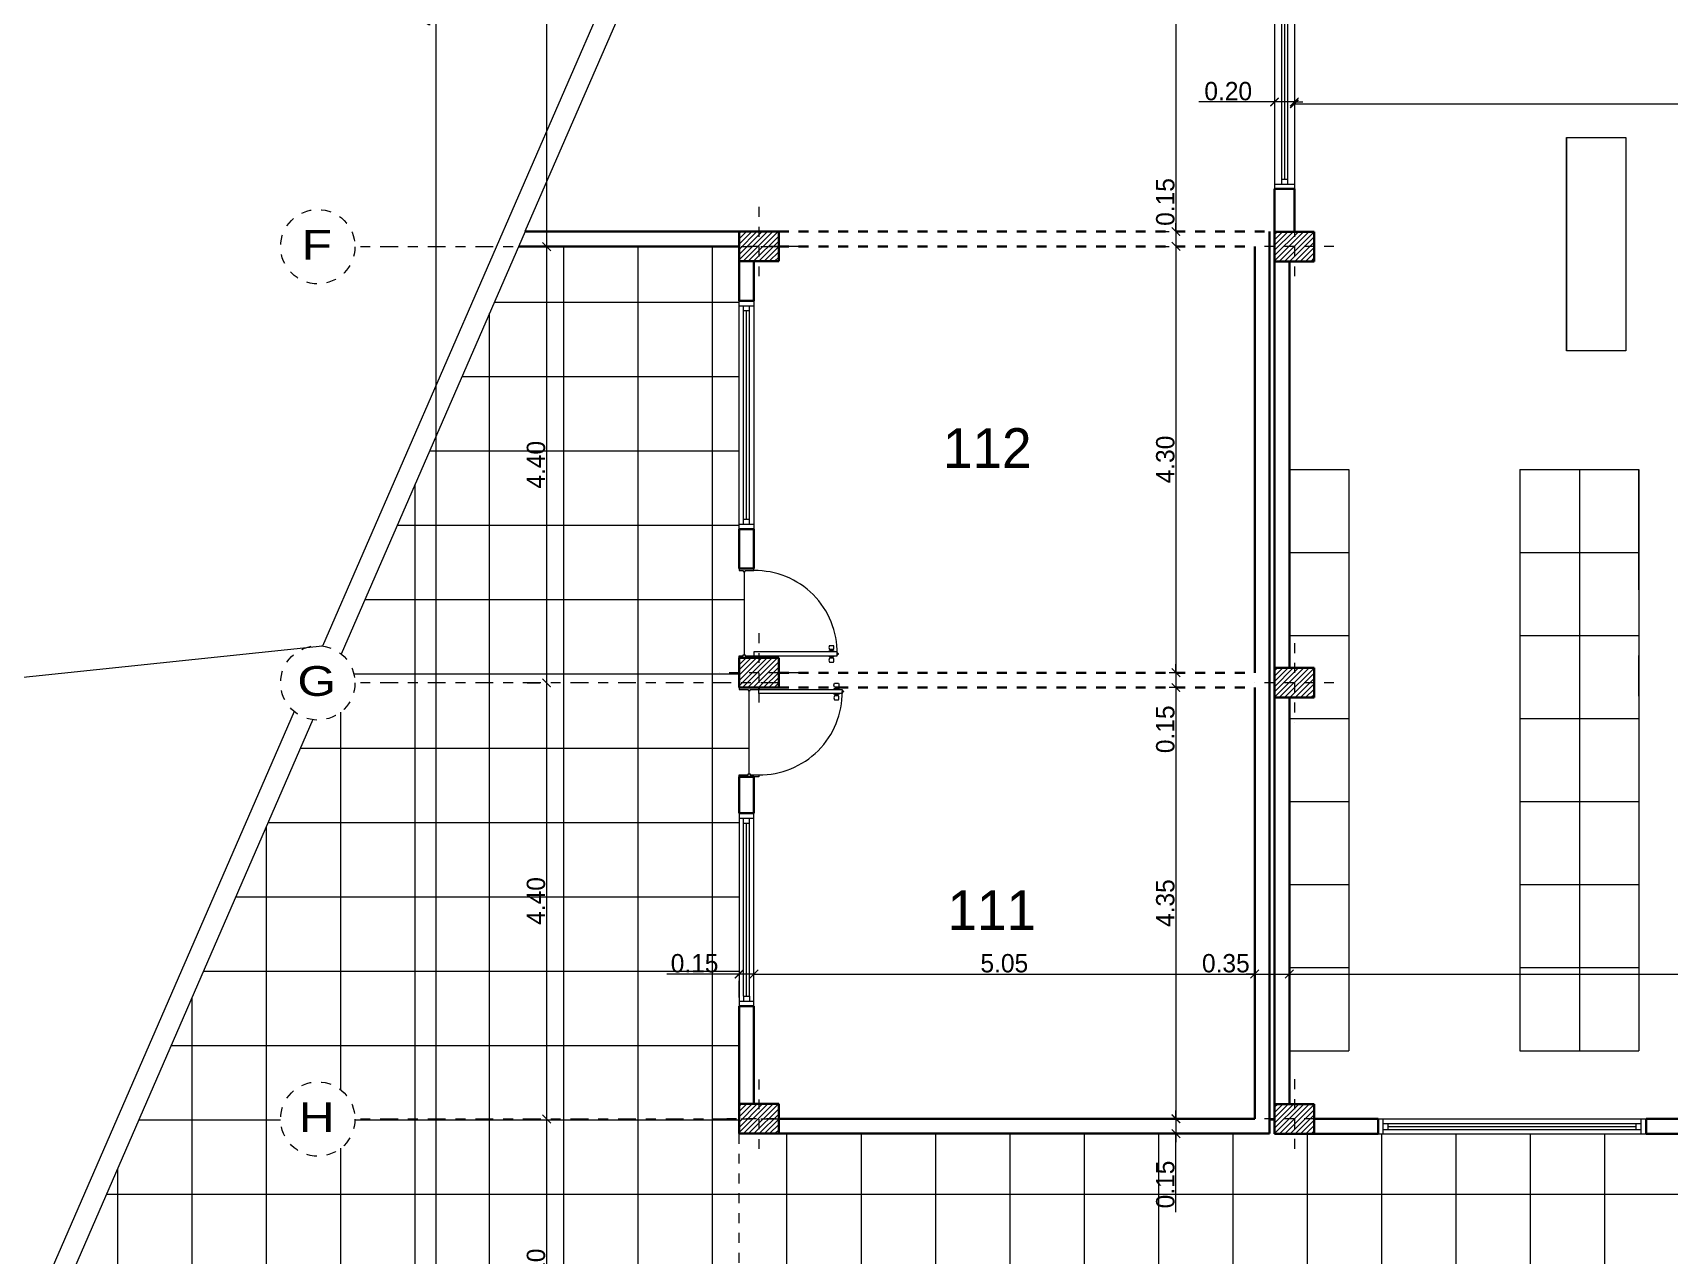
# Model space of a CAD drawing. Header units: millimetres. Extents: x 189.5 to 285.5, y -15 to 51.
# Drawn here: x 197.86 to 214.37, y 7.26 to 19.59 of the extents above; entities that cross this region are included whole.
import ezdxf
from ezdxf.enums import TextEntityAlignment as Align

# ---------------------------------------------------------------- set-up
doc = ezdxf.new("R2010")
doc.units = ezdxf.units.MM
doc.header["$LTSCALE"] = 0.005
doc.header["$MEASUREMENT"] = 0
for name, pattern in [('ACAD_ISO02W100', [15, 12, -3]), ('ACAD_ISO10W100', [18, 12, -3, 0, -3]), ('HIDDEN', [0.375, 0.25, -0.125])]:
    doc.linetypes.add(name, pattern=pattern)
for name, color, linetype, lineweight in [('Aux', 1, 'Continuous', 9), ('columna', 6, 'Continuous', 40), ('cotas', 1, 'Continuous', 15), ('ejes', 1, 'ACAD_ISO10W100', 9), ('EJES-REALES', 11, 'ACAD_ISO10W100', 5), ('Hatch', 11, 'Continuous', 9), ('muebles', 2, 'Continuous', 20), ('muro', 5, 'Continuous', 40), ('murosbajos', 3, 'Continuous', 25), ('proy', 1, 'ACAD_ISO02W100', 9), ('pu-ven', 2, 'Continuous', 20)]:
    doc.layers.add(name, color=color, linetype=linetype, lineweight=lineweight)
doc.layers.add('text', color=1, linetype='Continuous')
doc.styles.get("Standard").update_dxf_attribs({"font": 'ERASMD.TTF', "height": 0.185})
doc.dimstyles.get("Standard").update_dxf_attribs({"dimtxt": 0.15, "dimasz": 0.085, "dimexe": 0.07, "dimexo": 0.4, "dimgap": 0.015, "dimtad": 1, "dimzin": 1, "dimdsep": 46, "dimtxsty": 'Standard', "dimblk": 'ARCHTICK', "dimcen": 0, "dimclrd": 256, "dimclre": 256, "dimclrt": 2, "dimadec": 0, "dimazin": 0, "dimtfac": 1, "dimtix": 1, "dimtmove": 0, "dimatfit": 0, "dimfxl": 1, "dimlwd": -1, "dimlwe": -1, "dimarcsym": 0})
pattern_1 = [(45, (-337.533465, 81.375706), (-0.0265165043, 0.0265165043), [])]
pattern_2 = [(0, (-337.5335, 81.3757), (0, 0.75), []), (90, (-337.5335, 81.3757), (-0.75, 5e-17), [])]

# ---------------------------------------------------------------- blocks, each defined once
blk = doc.blocks.new('_ArchTick')
at = {"color": 0, "linetype": 'ByBlock', "const_width": 0.15}
blk.add_lwpolyline([(-0.5, -0.5), (0.5, 0.5)], dxfattribs=at)
blk = doc.blocks.new('*D105')
at = {"layer": 'cotas', "transparency": 16777216}
for p, q in [((203.043, 23.135), (203.043, 17.435)), ((203.443, 23.135), (203.113, 23.135)), ((202.847, 17.435), (202.973, 17.435))]:
    blk.add_line(p, q, dxfattribs=at)
at = {"layer": 'Defpoints', "color": 0, "transparency": 16777216}
for p in [(203.043, 23.135), (203.043, 17.435), (203.247, 17.435)]:
    blk.add_point(p, dxfattribs=at)
at = {"layer": 'cotas', "transparency": 16777216, "xscale": 0.085, "yscale": 0.085, "zscale": 0.085}
for p, rotation in [((203.043, 23.135), 90), ((203.043, 17.435), 270)]:
    blk.add_blockref('_ArchTick', p, dxfattribs=dict(at, rotation=rotation))
at = {"layer": 'cotas', "color": 2, "transparency": 16777216, "insert": (202.936, 20.285), "char_height": 0.185, "attachment_point": 5, "rotation": 90}
blk.add_mtext('5.70', dxfattribs=at)
blk = doc.blocks.new('*D106')
at = {"layer": 'cotas', "transparency": 16777216}
for p, q in [((202.847, 17.435), (202.973, 17.435)), ((203.043, 17.435), (203.043, 13.035)), ((202.847, 13.035), (202.973, 13.035))]:
    blk.add_line(p, q, dxfattribs=at)
at = {"layer": 'Defpoints', "color": 0, "transparency": 16777216}
for p in [(203.247, 17.435), (203.043, 13.035), (203.247, 13.035)]:
    blk.add_point(p, dxfattribs=at)
at = {"layer": 'cotas', "transparency": 16777216, "xscale": 0.085, "yscale": 0.085, "zscale": 0.085}
for p, rotation in [((203.043, 17.435), 90), ((203.043, 13.035), 270)]:
    blk.add_blockref('_ArchTick', p, dxfattribs=dict(at, rotation=rotation))
at = {"layer": 'cotas', "color": 2, "transparency": 16777216, "insert": (202.936, 15.235), "char_height": 0.185, "attachment_point": 5, "rotation": 90}
blk.add_mtext('4.40', dxfattribs=at)
blk = doc.blocks.new('*D107')
at = {"layer": 'cotas', "transparency": 16777216}
for p, q in [((202.847, 13.035), (202.973, 13.035)), ((203.043, 13.035), (203.043, 8.635)), ((202.847, 8.635), (202.973, 8.635))]:
    blk.add_line(p, q, dxfattribs=at)
at = {"layer": 'Defpoints', "color": 0, "transparency": 16777216}
for p in [(203.247, 13.035), (203.043, 8.635), (203.247, 8.635)]:
    blk.add_point(p, dxfattribs=at)
at = {"layer": 'cotas', "transparency": 16777216, "xscale": 0.085, "yscale": 0.085, "zscale": 0.085}
for p, rotation in [((203.043, 13.035), 90), ((203.043, 8.635), 270)]:
    blk.add_blockref('_ArchTick', p, dxfattribs=dict(at, rotation=rotation))
at = {"layer": 'cotas', "color": 2, "transparency": 16777216, "insert": (202.936, 10.835), "char_height": 0.185, "attachment_point": 5, "rotation": 90}
blk.add_mtext('4.40', dxfattribs=at)
blk = doc.blocks.new('*D108')
at = {"layer": 'cotas', "transparency": 16777216}
for p, q in [((202.847, 8.635), (202.973, 8.635)), ((203.043, 8.635), (203.043, 5.54)), ((202.847, 5.54), (202.973, 5.54))]:
    blk.add_line(p, q, dxfattribs=at)
at = {"layer": 'Defpoints', "color": 0, "transparency": 16777216}
for p in [(203.247, 8.635), (203.043, 5.54), (203.247, 5.54)]:
    blk.add_point(p, dxfattribs=at)
at = {"layer": 'cotas', "transparency": 16777216, "xscale": 0.085, "yscale": 0.085, "zscale": 0.085}
for p, rotation in [((203.043, 8.635), 90), ((203.043, 5.54), 270)]:
    blk.add_blockref('_ArchTick', p, dxfattribs=dict(at, rotation=rotation))
at = {"layer": 'cotas', "color": 2, "transparency": 16777216, "insert": (202.936, 7.088), "char_height": 0.185, "attachment_point": 5, "rotation": 90}
blk.add_mtext('3.10', dxfattribs=at)
blk = doc.blocks.new('*D121')
at = {"layer": 'cotas', "transparency": 16777216}
for p, q in [((201.926, 40.436), (201.926, -0.49)), ((202.091, 40.436), (201.996, 40.436)), ((202.091, -0.49), (201.996, -0.49))]:
    blk.add_line(p, q, dxfattribs=at)
at = {"layer": 'Defpoints', "color": 0, "transparency": 16777216}
for p in [(201.691, 40.436), (201.691, -0.49), (201.926, -0.49)]:
    blk.add_point(p, dxfattribs=at)
at = {"layer": 'cotas', "transparency": 16777216, "xscale": 0.085, "yscale": 0.085, "zscale": 0.085}
for p, rotation in [((201.926, 40.436), 90), ((201.926, -0.49), 270)]:
    blk.add_blockref('_ArchTick', p, dxfattribs=dict(at, rotation=rotation))
at = {"layer": 'cotas', "color": 2, "transparency": 16777216, "insert": (201.819, 19.973), "char_height": 0.185, "attachment_point": 5, "rotation": 90}
blk.add_mtext('40.93', dxfattribs=at)
blk = doc.blocks.new('*D136')
at = {"layer": 'cotas', "transparency": 16777216}
for p, q in [((210.384, 19.05), (210.384, 18.825)), ((210.584, 19.05), (210.584, 18.825)), ((210.384, 18.895), (209.62, 18.895)), ((210.584, 18.895), (210.384, 18.895)), ((210.584, 18.895), (210.669, 18.895))]:
    blk.add_line(p, q, dxfattribs=at)
at = {"layer": 'Defpoints', "color": 0, "transparency": 16777216}
for p in [(210.384, 19.45), (210.584, 19.45), (210.584, 18.895)]:
    blk.add_point(p, dxfattribs=at)
at = {"layer": 'cotas', "transparency": 16777216, "xscale": 0.085, "yscale": 0.085, "zscale": 0.085}
blk.add_blockref('_ArchTick', (210.384, 18.895), dxfattribs=at)
at = {"layer": 'cotas', "transparency": 16777216, "xscale": 0.085, "yscale": 0.085, "zscale": 0.085, "rotation": 180}
blk.add_blockref('_ArchTick', (210.584, 18.895), dxfattribs=at)
at = {"layer": 'cotas', "color": 2, "transparency": 16777216, "insert": (209.917, 19.003), "char_height": 0.185, "attachment_point": 5}
blk.add_mtext('0.20', dxfattribs=at)
blk = doc.blocks.new('*D137')
at = {"layer": 'cotas', "transparency": 16777216}
for p, q in [((210.584, 19.05), (210.584, 18.806)), ((210.584, 18.876), (229.392, 18.876)), ((229.392, 18.618), (229.392, 18.946))]:
    blk.add_line(p, q, dxfattribs=at)
at = {"layer": 'Defpoints', "color": 0, "transparency": 16777216}
for p in [(210.584, 19.45), (229.392, 18.876), (229.392, 18.218)]:
    blk.add_point(p, dxfattribs=at)
at = {"layer": 'cotas', "transparency": 16777216, "xscale": 0.085, "yscale": 0.085, "zscale": 0.085, "rotation": 180}
blk.add_blockref('_ArchTick', (210.584, 18.876), dxfattribs=at)
at = {"layer": 'cotas', "transparency": 16777216, "xscale": 0.085, "yscale": 0.085, "zscale": 0.085}
blk.add_blockref('_ArchTick', (229.392, 18.876), dxfattribs=at)
at = {"layer": 'cotas', "color": 2, "transparency": 16777216, "insert": (219.988, 18.983), "char_height": 0.185, "attachment_point": 5}
blk.add_mtext('18.81', dxfattribs=at)
blk = doc.blocks.new('*D141')
at = {"layer": 'cotas', "transparency": 16777216}
for p, q in [((204.984, 10.098), (204.255, 10.098)), ((205.134, 10.098), (204.984, 10.098)), ((205.134, 10.098), (205.219, 10.098)), ((204.984, 9.862), (204.984, 10.028)), ((205.134, 9.862), (205.134, 10.028))]:
    blk.add_line(p, q, dxfattribs=at)
at = {"layer": 'Defpoints', "color": 0, "transparency": 16777216}
for p in [(204.984, 10.262), (205.134, 10.262), (205.134, 10.098)]:
    blk.add_point(p, dxfattribs=at)
at = {"layer": 'cotas', "transparency": 16777216, "xscale": 0.085, "yscale": 0.085, "zscale": 0.085}
blk.add_blockref('_ArchTick', (204.984, 10.098), dxfattribs=at)
at = {"layer": 'cotas', "transparency": 16777216, "xscale": 0.085, "yscale": 0.085, "zscale": 0.085, "rotation": 180}
blk.add_blockref('_ArchTick', (205.134, 10.098), dxfattribs=at)
at = {"layer": 'cotas', "color": 2, "transparency": 16777216, "insert": (204.535, 10.206), "char_height": 0.185, "attachment_point": 5}
blk.add_mtext('0.15', dxfattribs=at)
blk = doc.blocks.new('*D142')
at = {"layer": 'cotas', "transparency": 16777216}
for p, q in [((210.184, 10.498), (210.184, 10.168)), ((205.134, 10.098), (210.184, 10.098)), ((205.134, 9.815), (205.134, 10.028))]:
    blk.add_line(p, q, dxfattribs=at)
at = {"layer": 'Defpoints', "color": 0, "transparency": 16777216}
for p in [(205.134, 10.215), (210.184, 10.098), (210.184, 10.098)]:
    blk.add_point(p, dxfattribs=at)
at = {"layer": 'cotas', "transparency": 16777216, "xscale": 0.085, "yscale": 0.085, "zscale": 0.085, "rotation": 180}
blk.add_blockref('_ArchTick', (205.134, 10.098), dxfattribs=at)
at = {"layer": 'cotas', "transparency": 16777216, "xscale": 0.085, "yscale": 0.085, "zscale": 0.085}
blk.add_blockref('_ArchTick', (210.184, 10.098), dxfattribs=at)
at = {"layer": 'cotas', "color": 2, "transparency": 16777216, "insert": (207.659, 10.206), "char_height": 0.185, "attachment_point": 5}
blk.add_mtext('5.05', dxfattribs=at)
blk = doc.blocks.new('*D143')
at = {"layer": 'cotas', "transparency": 16777216}
for p, q in [((210.184, 10.498), (210.184, 10.168)), ((210.534, 10.498), (210.534, 10.168)), ((210.184, 10.098), (210.099, 10.098)), ((210.184, 10.098), (210.534, 10.098)), ((210.534, 10.098), (210.619, 10.098))]:
    blk.add_line(p, q, dxfattribs=at)
at = {"layer": 'Defpoints', "color": 0, "transparency": 16777216}
for p in [(210.184, 10.098), (210.534, 10.098), (210.534, 10.098)]:
    blk.add_point(p, dxfattribs=at)
at = {"layer": 'cotas', "transparency": 16777216, "xscale": 0.085, "yscale": 0.085, "zscale": 0.085}
blk.add_blockref('_ArchTick', (210.184, 10.098), dxfattribs=at)
at = {"layer": 'cotas', "transparency": 16777216, "xscale": 0.085, "yscale": 0.085, "zscale": 0.085, "rotation": 180}
blk.add_blockref('_ArchTick', (210.534, 10.098), dxfattribs=at)
at = {"layer": 'cotas', "color": 2, "transparency": 16777216, "insert": (209.893, 10.206), "char_height": 0.185, "attachment_point": 5}
blk.add_mtext('0.35', dxfattribs=at)
blk = doc.blocks.new('*D144')
at = {"layer": 'cotas', "transparency": 16777216}
for p, q in [((210.534, 10.498), (210.534, 10.168)), ((210.534, 10.098), (225.024, 10.098)), ((225.024, 10.169), (225.024, 10.028))]:
    blk.add_line(p, q, dxfattribs=at)
at = {"layer": 'Defpoints', "color": 0, "transparency": 16777216}
for p in [(225.024, 10.569), (210.534, 10.098), (225.024, 10.098)]:
    blk.add_point(p, dxfattribs=at)
at = {"layer": 'cotas', "transparency": 16777216, "xscale": 0.085, "yscale": 0.085, "zscale": 0.085, "rotation": 180}
blk.add_blockref('_ArchTick', (210.534, 10.098), dxfattribs=at)
at = {"layer": 'cotas', "transparency": 16777216, "xscale": 0.085, "yscale": 0.085, "zscale": 0.085}
blk.add_blockref('_ArchTick', (225.024, 10.098), dxfattribs=at)
at = {"layer": 'cotas', "color": 2, "transparency": 16777216, "insert": (217.779, 10.206), "char_height": 0.185, "attachment_point": 5}
blk.add_mtext('14.49', dxfattribs=at)
blk = doc.blocks.new('*D229')
at = {"layer": 'cotas', "transparency": 16777216}
for p, q in [((209.263, 26.636), (209.32, 26.636)), ((209.39, 26.636), (209.39, 17.588)), ((209.263, 17.588), (209.32, 17.588))]:
    blk.add_line(p, q, dxfattribs=at)
at = {"layer": 'Defpoints', "color": 0, "transparency": 16777216}
for p in [(209.663, 26.636), (209.39, 17.588), (209.663, 17.588)]:
    blk.add_point(p, dxfattribs=at)
at = {"layer": 'cotas', "transparency": 16777216, "xscale": 0.085, "yscale": 0.085, "zscale": 0.085}
for p, rotation in [((209.39, 26.636), 90), ((209.39, 17.588), 270)]:
    blk.add_blockref('_ArchTick', p, dxfattribs=dict(at, rotation=rotation))
at = {"layer": 'cotas', "color": 2, "transparency": 16777216, "insert": (209.283, 22.112), "char_height": 0.185, "attachment_point": 5, "rotation": 90}
blk.add_mtext('9.05', dxfattribs=at)
blk = doc.blocks.new('*D230')
at = {"layer": 'cotas', "transparency": 16777216}
for p, q in [((209.39, 17.588), (209.39, 17.673)), ((209.263, 17.588), (209.32, 17.588)), ((209.39, 17.588), (209.39, 17.438)), ((209.263, 17.438), (209.32, 17.438)), ((209.39, 17.438), (209.39, 17.353))]:
    blk.add_line(p, q, dxfattribs=at)
at = {"layer": 'Defpoints', "color": 0, "transparency": 16777216}
for p in [(209.663, 17.588), (209.39, 17.438), (209.663, 17.438)]:
    blk.add_point(p, dxfattribs=at)
at = {"layer": 'cotas', "transparency": 16777216, "xscale": 0.085, "yscale": 0.085, "zscale": 0.085}
for p, rotation in [((209.39, 17.588), 270), ((209.39, 17.438), 90)]:
    blk.add_blockref('_ArchTick', p, dxfattribs=dict(at, rotation=rotation))
at = {"layer": 'cotas', "color": 2, "transparency": 16777216, "insert": (209.283, 17.886), "char_height": 0.185, "attachment_point": 5, "rotation": 90}
blk.add_mtext('0.15', dxfattribs=at)
blk = doc.blocks.new('*D231')
at = {"layer": 'cotas', "transparency": 16777216}
for p, q in [((209.263, 17.438), (209.32, 17.438)), ((209.39, 17.438), (209.39, 13.138)), ((209.405, 13.138), (209.32, 13.138))]:
    blk.add_line(p, q, dxfattribs=at)
at = {"layer": 'Defpoints', "color": 0, "transparency": 16777216}
for p in [(209.663, 17.438), (209.39, 13.138), (209.805, 13.138)]:
    blk.add_point(p, dxfattribs=at)
at = {"layer": 'cotas', "transparency": 16777216, "xscale": 0.085, "yscale": 0.085, "zscale": 0.085}
for p, rotation in [((209.39, 17.438), 90), ((209.39, 13.138), 270)]:
    blk.add_blockref('_ArchTick', p, dxfattribs=dict(at, rotation=rotation))
at = {"layer": 'cotas', "color": 2, "transparency": 16777216, "insert": (209.283, 15.288), "char_height": 0.185, "attachment_point": 5, "rotation": 90}
blk.add_mtext('4.30', dxfattribs=at)
blk = doc.blocks.new('*D232')
at = {"layer": 'cotas', "transparency": 16777216}
for p, q in [((209.39, 13.138), (209.39, 13.223)), ((209.405, 13.138), (209.32, 13.138)), ((209.39, 13.138), (209.39, 12.988)), ((209.405, 12.988), (209.32, 12.988)), ((209.39, 12.988), (209.39, 12.903))]:
    blk.add_line(p, q, dxfattribs=at)
at = {"layer": 'Defpoints', "color": 0, "transparency": 16777216}
for p in [(209.805, 13.138), (209.39, 12.988), (209.805, 12.988)]:
    blk.add_point(p, dxfattribs=at)
at = {"layer": 'cotas', "transparency": 16777216, "xscale": 0.085, "yscale": 0.085, "zscale": 0.085}
for p, rotation in [((209.39, 13.138), 270), ((209.39, 12.988), 90)]:
    blk.add_blockref('_ArchTick', p, dxfattribs=dict(at, rotation=rotation))
at = {"layer": 'cotas', "color": 2, "transparency": 16777216, "insert": (209.283, 12.567), "char_height": 0.185, "attachment_point": 5, "rotation": 90}
blk.add_mtext('0.15', dxfattribs=at)
blk = doc.blocks.new('*D233')
at = {"layer": 'cotas', "transparency": 16777216}
for p, q in [((209.405, 12.988), (209.32, 12.988)), ((209.39, 12.988), (209.39, 8.638)), ((209.152, 8.638), (209.32, 8.638))]:
    blk.add_line(p, q, dxfattribs=at)
at = {"layer": 'Defpoints', "color": 0, "transparency": 16777216}
for p in [(209.805, 12.988), (209.39, 8.638), (209.552, 8.638)]:
    blk.add_point(p, dxfattribs=at)
at = {"layer": 'cotas', "transparency": 16777216, "xscale": 0.085, "yscale": 0.085, "zscale": 0.085}
for p, rotation in [((209.39, 12.988), 90), ((209.39, 8.638), 270)]:
    blk.add_blockref('_ArchTick', p, dxfattribs=dict(at, rotation=rotation))
at = {"layer": 'cotas', "color": 2, "transparency": 16777216, "insert": (209.283, 10.813), "char_height": 0.185, "attachment_point": 5, "rotation": 90}
blk.add_mtext('4.35', dxfattribs=at)
blk = doc.blocks.new('*D234')
at = {"layer": 'cotas', "transparency": 16777216}
for p, q in [((209.152, 8.638), (209.32, 8.638)), ((209.39, 8.638), (209.39, 8.723)), ((209.39, 8.638), (209.39, 8.488)), ((209.39, 8.638), (209.39, 8.488)), ((209.152, 8.488), (209.32, 8.488)), ((209.39, 8.488), (209.39, 8.403)), ((209.39, 7.696), (209.39, 8.488))]:
    blk.add_line(p, q, dxfattribs=at)
at = {"layer": 'Defpoints', "color": 0, "transparency": 16777216}
for p in [(209.552, 8.638), (209.39, 8.488), (209.552, 8.488)]:
    blk.add_point(p, dxfattribs=at)
at = {"layer": 'cotas', "transparency": 16777216, "xscale": 0.085, "yscale": 0.085, "zscale": 0.085}
for p, rotation in [((209.39, 8.638), 270), ((209.39, 8.488), 90)]:
    blk.add_blockref('_ArchTick', p, dxfattribs=dict(at, rotation=rotation))
at = {"layer": 'cotas', "color": 2, "transparency": 16777216, "insert": (209.283, 7.975), "char_height": 0.185, "attachment_point": 5, "rotation": 90}
blk.add_mtext('0.15', dxfattribs=at)

msp = doc.modelspace()

# ---------------------------------------------------------------- hatches: boundary and pattern name
at = {"layer": 'Hatch'}
h = msp.add_hatch(dxfattribs=at)
h.set_pattern_fill('ANSI31', color=256, scale=0.3, style=0)
h.set_pattern_definition(pattern_1)
h.paths.add_polyline_path([(205.384, 17.588), (204.984, 17.588), (204.984, 17.288), (205.384, 17.288)])
h = msp.add_hatch(dxfattribs=at)
h.set_pattern_fill('ANSI31', color=256, scale=0.3, style=0)
h.set_pattern_definition(pattern_1)
h.paths.add_polyline_path([(210.784, 17.586), (210.384, 17.586), (210.384, 17.286), (210.784, 17.286)])
h = msp.add_hatch(dxfattribs=at)
h.set_pattern_fill('NET', color=256, scale=6, style=0)
h.set_pattern_definition(pattern_2)
h.paths.add_polyline_path([(204.984, 14.587), (204.984, 16.89), (204.984, 17.435), (202.759, 17.435), (200.972, 13.326, -0.225331), (201.11, 13.035), (204.984, 13.035), (204.984, 13.288), (204.984, 13.308), (205.024, 13.308), (205.024, 13.318), (205.034, 13.318), (205.034, 14.158), (205.024, 14.158), (205.024, 14.168), (204.984, 14.168), (204.984, 14.188)])
h.paths.add_polyline_path([(202.791, 14.933), (202.791, 15.538), (203.075, 15.538), (203.075, 14.933)], flags=24)
h = msp.add_hatch(dxfattribs=at)
h.set_pattern_fill('ANSI31', color=256, scale=0.3, style=0)
h.set_pattern_definition(pattern_1)
h.paths.add_polyline_path([(205.384, 13.288), (204.984, 13.288), (204.984, 12.988), (205.184, 12.988), (205.384, 12.988)])
h = msp.add_hatch(dxfattribs=at)
h.set_pattern_fill('ANSI31', color=256, scale=0.3, style=0)
h.set_pattern_definition(pattern_1)
h.paths.add_polyline_path([(210.784, 13.186), (210.384, 13.186), (210.384, 12.886), (210.784, 12.886)])
h = msp.add_hatch(dxfattribs=at)
h.set_pattern_fill('NET', color=256, scale=6, style=0)
h.set_pattern_definition(pattern_2)
h.paths.add_polyline_path([(237.544, 8.461), (237.544, 8.911), (237.294, 8.911), (236.944, 8.911), (236.944, 9.311), (237.294, 9.311), (237.544, 9.311), (237.544, 11.286), (234.092, 11.286), (234.092, 9.686), (234.092, 9.666), (234.002, 9.666), (234.002, 9.656), (233.992, 9.656), (233.992, 8.816), (234.002, 8.816), (234.002, 8.806), (234.092, 8.806), (234.092, 8.486), (233.692, 8.486), (232.692, 8.486), (227.704, 8.486), (227.004, 8.486), (226.604, 8.486), (222.754, 8.486), (222.754, 8.411), (221.954, 8.411), (221.954, 8.486), (220.879, 8.486), (216.379, 8.486), (215.554, 8.486), (215.554, 8.411), (214.754, 8.411), (214.754, 8.486), (214.131, 8.486), (211.431, 8.486), (210.784, 8.486), (210.384, 8.486), (210.384, 8.636), (210.334, 8.636), (210.334, 8.488), (204.984, 8.488), (204.984, 6.986), (214.754, 6.986), (214.754, 5.826), (215.214, 5.826), (215.214, 5.256), (217.944, 5.256), (217.944, -1.423), (226.041, -1.423), (226.041, -3.568), (226.094, -3.568), (226.094, -3.303), (226.094, -1.923), (226.094, -1.923), (226.094, -1.373), (226.041, -1.373), (226.041, -1.273), (225.704, -1.273), (221.024, -1.273), (220.694, -1.273), (218.244, -1.273), (218.094, -1.273), (218.094, 0.06), (218.094, 0.727), (218.094, 0.91), (218.094, 0.91), (218.094, 2.525), (218.094, 2.525), (218.094, 6.227), (222.444, 6.227), (226.094, 6.227), (226.094, 6.227), (227.281, 6.227), (230.931, 6.227), (231.619, 6.227), (232.119, 6.227), (234.1, 6.227), (235.714, 6.227), (235.734, 6.227), (236.894, 6.227), (237.544, 6.227)], flags=17)
h.paths.add_polyline_path([(217.944, 5.256), (215.214, 5.256), (214.754, 5.256), (214.754, 5.826), (214.754, 6.986), (204.984, 6.986), (204.984, 8.486), (204.984, 8.635), (201.11, 8.635, -1), (200.36, 8.635, -1), (201.11, 8.635), (204.809, 8.635), (204.809, 8.638), (204.984, 8.638), (204.984, 8.788), (204.984, 9.774), (204.984, 11.72), (204.984, 12.088), (204.984, 12.108), (205.074, 12.108), (205.074, 12.118), (205.084, 12.118), (205.084, 12.958), (205.074, 12.958), (205.074, 12.968), (204.984, 12.968), (204.984, 12.988), (204.984, 13.035), (201.11, 13.035, -0.454551), (200.685, 12.664), (197.92, 6.303), (200.365, 5.48, -0.04033), (200.36, 5.54, -1), (201.11, 5.54, -0.205398), (200.994, 5.269), (216.26, 0.133), (217.086, -2.108), (233.523, -7.441, -0.79406), (234.218, -7.666), (237.594, -8.762), (237.594, -3.823), (237.344, -3.823), (233.074, -3.818), (232.824, -3.818), (229.564, -3.818), (229.314, -3.818), (226.291, -3.818), (226.041, -3.818), (226.041, -3.568), (226.041, -1.423), (217.944, -1.423)])
h.paths.add_polyline_path([(237.469, -7.635, -1), (236.719, -7.635, -1)], flags=16)
h.paths.add_polyline_path([(202.791, 10.533), (202.791, 11.138), (203.075, 11.138), (203.075, 10.533)], flags=24)
h.paths.add_polyline_path([(202.791, 6.786), (202.791, 7.39), (203.075, 7.39), (203.075, 6.786)], flags=24)
h.paths.add_polyline_path([(229.03, -5.528), (229.678, -5.528), (229.678, -5.812), (229.03, -5.812)], flags=24)
h.paths.add_polyline_path([(232.552, -5.531), (233.196, -5.531), (233.196, -5.812), (232.552, -5.812)], flags=24)
h.paths.add_polyline_path([(235.176, -5.528), (235.762, -5.528), (235.762, -5.812), (235.176, -5.812)], flags=24)
h.paths.add_polyline_path([(204.259, 10.351), (204.845, 10.351), (204.845, 10.067), (204.259, 10.067)], flags=24)
h.paths.add_polyline_path([(217.369, 3.589), (217.955, 3.589), (217.955, 3.306), (217.369, 3.306)], flags=24)
h.paths.add_polyline_path([(221.791, -1.914), (222.397, -1.914), (222.397, -2.198), (221.791, -2.198)], flags=24)
h.paths.add_polyline_path([(231.425, -4.392), (232.21, -4.392), (232.21, -4.672), (231.425, -4.672)], flags=24)
h.paths.add_polyline_path([(231.945, -4.415), (231.945, -3.829), (232.228, -3.829), (232.228, -4.415)], flags=24)
h.paths.add_polyline_path([(236.795, -7.847), (237.475, -7.847), (237.475, -7.39), (236.795, -7.39)], flags=24)
h.paths.add_polyline_path([(208.546, 6.911), (211.665, 6.911), (211.665, 7.296), (208.546, 7.296)], flags=24)
h.paths.add_polyline_path([(226.341, -5.171), (227.673, -5.619), (227.72, -5.48), (226.388, -5.032)], flags=25)
h = msp.add_hatch(dxfattribs=at)
h.set_pattern_fill('ANSI31', color=256, scale=0.3, style=0)
h.set_pattern_definition(pattern_1)
h.paths.add_polyline_path([(205.384, 8.788), (204.984, 8.788), (204.984, 8.488), (205.384, 8.488)])
h = msp.add_hatch(dxfattribs=at)
h.set_pattern_fill('ANSI31', color=256, scale=0.3, style=0)
h.set_pattern_definition(pattern_1)
h.paths.add_polyline_path([(210.784, 8.786), (210.384, 8.786), (210.384, 8.486), (210.784, 8.486)])

# ---------------------------------------------------------------- linework, layer by layer
at = {"layer": 'Aux'}
for p, q in [((210.454, 22.302), (210.454, 18.067)), ((210.514, 22.302), (210.514, 18.067)), ((205.029, 14.687), (205.029, 16.79)), ((205.089, 14.687), (205.089, 16.79)), ((205.895, 13.413), (205.935, 13.413)), ((205.935, 13.373), (205.895, 13.373)), ((205.925, 13.373), (205.905, 13.373)), ((205.905, 13.373), (205.905, 13.363)), ((205.925, 13.363), (205.925, 13.373)), ((205.905, 13.363), (205.885, 13.353)), ((205.945, 13.353), (205.885, 13.353)), ((205.885, 13.353), (205.885, 13.348)), ((205.885, 13.303), (205.885, 13.308)), ((205.945, 13.303), (205.885, 13.303)), ((205.905, 13.293), (205.885, 13.303)), ((205.935, 13.283), (205.895, 13.283)), ((205.895, 13.243), (205.935, 13.243)), ((205.925, 13.363), (205.905, 13.363)), ((205.905, 13.283), (205.905, 13.293)), ((205.925, 13.293), (205.905, 13.293)), ((205.925, 13.283), (205.905, 13.283)), ((205.945, 13.353), (205.925, 13.363)), ((205.945, 13.303), (205.925, 13.293)), ((205.925, 13.293), (205.925, 13.283)), ((205.945, 13.348), (205.945, 13.353)), ((205.945, 13.308), (205.945, 13.303)), ((205.976, 13.343), (205.974, 13.343)), ((205.974, 13.313), (205.976, 13.313)), ((205.976, 13.313), (205.976, 13.343)), ((205.976, 13.333), (205.978, 13.333)), ((205.978, 13.333), (205.976, 13.333)), ((205.976, 13.323), (205.986, 13.323)), ((205.976, 13.323), (205.986, 13.323)), ((206.026, 12.953), (206.036, 12.953)), ((206.026, 12.943), (206.028, 12.943)), ((205.029, 9.874), (205.029, 11.62)), ((205.089, 9.874), (205.089, 11.62)), ((211.481, 8.591), (214.081, 8.591)), ((211.481, 8.531), (214.081, 8.531))]:
    msp.add_line(p, q, dxfattribs=at)
for points in [[(205.995, 12.973), (205.975, 12.983), (205.955, 12.983), (205.935, 12.973)], [(205.995, 12.968), (205.995, 12.973), (205.935, 12.973), (205.935, 12.968)], [(205.995, 12.928), (205.995, 12.923), (205.935, 12.923), (205.935, 12.928)], [(205.995, 12.923), (205.975, 12.913), (205.955, 12.913), (205.935, 12.923)], [(205.975, 12.983), (205.975, 12.993), (205.955, 12.993), (205.955, 12.983)], [(205.975, 12.913), (205.975, 12.903), (205.955, 12.903), (205.955, 12.913)], [(206.024, 12.963), (206.026, 12.963), (206.026, 12.933), (206.024, 12.933)]]:
    msp.add_lwpolyline(points, dxfattribs=at)
for points in [[(205.985, 12.993), (205.945, 12.993, -0.25), (205.945, 13.033), (205.985, 13.033, -0.25), (205.985, 12.993, -1)], [(205.985, 12.903), (205.945, 12.903, 0.25), (205.945, 12.863), (205.985, 12.863, 0.25), (205.985, 12.903, 1)], [(206.026, 12.953), (206.036, 12.953, -0.457422), (206.028, 12.943), (206.026, 12.943)]]:
    msp.add_lwpolyline(points, format="xyb", dxfattribs=at)
for centre in [(205.136, 13.306), (205.186, 12.971)]:
    msp.add_circle(centre, 0.0025, dxfattribs=at)
for centre, radius, start, end in [((205.144, 13.338), 0.83, 359.2361, 90.7639), ((205.932, 13.393), 0.0425, 151.9275, 208.0725), ((205.897, 13.393), 0.0425, 331.9275, 28.0725), ((205.932, 13.263), 0.0425, 151.9275, 208.0725), ((205.897, 13.263), 0.0425, 331.9275, 28.0725), ((205.978, 13.325), 0.00846, 349.499, 87.8206), ((205.978, 13.325), 0.00846, 349.499, 87.8206), ((205.194, 12.938), 0.83, 269.2361, 0.7639), ((206.028, 12.952), 0.00846, 272.1794, 10.501)]:
    msp.add_arc(centre, radius, start, end, dxfattribs=at)
at = {"layer": 'columna'}
for p, q in [((204.984, 17.588), (204.984, 17.288)), ((205.384, 17.588), (204.984, 17.588)), ((205.384, 17.288), (205.384, 17.588)), ((210.384, 17.586), (210.384, 17.286)), ((210.784, 17.586), (210.384, 17.586)), ((210.784, 17.286), (210.784, 17.586)), ((204.984, 17.288), (205.384, 17.288)), ((210.384, 17.286), (210.784, 17.286)), ((204.984, 13.288), (204.984, 12.988)), ((205.384, 13.288), (204.984, 13.288)), ((205.384, 12.988), (205.384, 13.288)), ((210.384, 13.186), (210.384, 12.886)), ((210.784, 13.186), (210.384, 13.186)), ((210.784, 12.886), (210.784, 13.186)), ((204.984, 12.988), (205.384, 12.988)), ((210.384, 12.886), (210.784, 12.886)), ((204.984, 8.788), (204.984, 8.488)), ((205.384, 8.788), (204.984, 8.788)), ((205.384, 8.488), (205.384, 8.788)), ((210.384, 8.786), (210.384, 8.486)), ((210.784, 8.786), (210.384, 8.786)), ((210.784, 8.486), (210.784, 8.786)), ((204.984, 8.488), (205.384, 8.488)), ((210.384, 8.486), (210.784, 8.486))]:
    msp.add_line(p, q, dxfattribs=at)
at = {"layer": 'ejes'}
for p, q in [((205.184, 17.836), (205.184, 17.036)), ((210.584, 17.836), (210.584, 17.036)), ((205.584, 17.436), (204.784, 17.436)), ((210.984, 17.436), (210.184, 17.436)), ((205.184, 13.536), (205.184, 12.736)), ((210.584, 13.436), (210.584, 12.636)), ((205.584, 13.136), (204.784, 13.136)), ((210.984, 13.036), (210.184, 13.036)), ((205.184, 9.034), (205.184, 8.238)), ((210.584, 9.036), (210.584, 8.236)), ((205.559, 8.638), (204.809, 8.638)), ((210.984, 8.636), (210.184, 8.636))]:
    msp.add_line(p, q, dxfattribs=at)
at = {"layer": 'EJES-REALES', "ltscale": 3}
for p, q in [((205.384, 17.435), (201.11, 17.435)), ((205.384, 13.035), (201.11, 13.035)), ((205.384, 8.635), (201.11, 8.635))]:
    msp.add_line(p, q, dxfattribs=at)
at = {"layer": 'EJES-REALES'}
for centre in [(200.735, 17.435), (200.735, 13.035), (200.735, 8.635)]:
    msp.add_circle(centre, 0.375, dxfattribs=at)
at = {"layer": 'Hatch'}
for p, q in [((205.034, 14.158), (205.034, 13.318)), ((205.084, 12.118), (205.084, 12.958))]:
    msp.add_line(p, q, dxfattribs=at)
at = {"layer": 'muebles', "linetype": 'ByBlock'}
for p, q in [((213.327, 18.536), (213.327, 16.386)), ((213.329, 18.536), (213.929, 18.536)), ((213.329, 18.536), (213.329, 16.386)), ((213.929, 18.536), (213.929, 16.386)), ((213.929, 16.386), (213.329, 16.386)), ((210.534, 15.188), (211.134, 15.188)), ((212.859, 15.188), (214.059, 15.188)), ((214.059, 13.975), (214.059, 15.188)), ((210.534, 14.35), (211.134, 14.35)), ((212.859, 14.35), (214.059, 14.35)), ((210.534, 13.513), (211.134, 13.513)), ((212.859, 13.513), (214.059, 13.513)), ((210.654, 13.188), (210.654, 13.186)), ((210.534, 12.675), (211.134, 12.675)), ((212.859, 12.675), (214.059, 12.675)), ((210.534, 11.838), (211.134, 11.838)), ((212.859, 11.838), (214.059, 11.838)), ((210.534, 11), (211.134, 11)), ((212.859, 11), (214.059, 11)), ((210.534, 10.163), (211.134, 10.163)), ((212.859, 10.163), (214.059, 10.163)), ((210.534, 9.325), (211.134, 9.325)), ((212.859, 9.325), (214.059, 9.325))]:
    msp.add_line(p, q, dxfattribs=at)
at = {"layer": 'muro'}
for p, q in [((210.384, 18.017), (210.584, 18.017)), ((204.984, 17.588), (202.825, 17.588)), ((204.984, 17.438), (202.76, 17.438)), ((204.984, 16.89), (205.134, 16.89)), ((204.984, 16.89), (205.134, 16.89)), ((204.984, 16.89), (205.134, 16.89)), ((204.984, 14.587), (205.134, 14.587)), ((204.984, 14.587), (205.134, 14.587)), ((204.984, 14.587), (205.134, 14.587)), ((204.984, 14.188), (205.134, 14.188)), ((205.134, 12.988), (204.984, 12.988)), ((204.984, 12.088), (205.134, 12.088)), ((204.984, 11.72), (205.134, 11.72)), ((204.984, 11.72), (205.134, 11.72)), ((204.984, 11.72), (205.134, 11.72)), ((204.984, 9.774), (205.134, 9.774)), ((204.984, 9.774), (204.984, 8.788)), ((205.134, 9.774), (205.134, 8.788)), ((211.431, 8.636), (210.784, 8.636)), ((211.431, 8.636), (211.431, 8.486)), ((214.754, 8.636), (214.131, 8.636)), ((214.131, 8.636), (214.131, 8.486)), ((211.431, 8.486), (210.784, 8.486)), ((214.754, 8.486), (214.131, 8.486))]:
    msp.add_line(p, q, dxfattribs=at)
at = {"layer": 'muro', "linetype": 'ByBlock'}
for p, q in [((210.384, 18.017), (210.384, 17.586)), ((210.584, 18.017), (210.584, 17.586)), ((204.984, 17.588), (204.984, 16.89)), ((210.334, 17.588), (210.334, 8.488)), ((210.384, 17.586), (210.384, 8.786)), ((210.184, 17.438), (210.184, 13.138)), ((205.134, 17.288), (205.134, 16.89)), ((210.534, 13.186), (210.534, 17.286)), ((204.984, 14.587), (204.984, 14.188)), ((205.134, 14.587), (205.134, 14.188)), ((210.184, 12.988), (210.184, 12.068)), ((210.184, 12.988), (210.184, 8.638)), ((210.384, 12.886), (210.384, 8.786)), ((210.534, 12.886), (210.534, 8.786)), ((204.984, 12.088), (204.984, 11.72)), ((205.134, 12.088), (205.134, 11.72)), ((205.384, 8.638), (210.184, 8.638)), ((204.984, 8.488), (210.334, 8.488))]:
    msp.add_line(p, q, dxfattribs=at)
at = {"layer": 'muro', "linetype": 'HIDDEN'}
for p, q in [((205.384, 17.588), (210.334, 17.588)), ((205.384, 17.438), (210.184, 17.438)), ((205.384, 13.138), (210.184, 13.138)), ((205.384, 12.988), (210.184, 12.988))]:
    msp.add_line(p, q, dxfattribs=at)
at = {"layer": 'murosbajos'}
for p, q in [((215.127, 46.391), (200.783, 13.407)), ((215.335, 46.372), (202.824, 17.587)), ((202.825, 17.588), (200.972, 13.326)), ((200.495, 12.747), (197.501, 5.863)), ((200.685, 12.664), (197.7, 5.797))]:
    msp.add_line(p, q, dxfattribs=at)
at = {"layer": 'proy'}
msp.add_line((204.984, 6.986), (204.984, 8.486), dxfattribs=at)
at = {"layer": 'pu-ven'}
for p, q in [((210.384, 22.352), (210.384, 18.017)), ((210.584, 22.352), (210.584, 18.017)), ((210.484, 22.252), (210.484, 18.117)), ((210.384, 18.067), (210.584, 18.067)), ((210.454, 18.117), (210.514, 18.117)), ((204.984, 14.587), (204.984, 16.89)), ((204.984, 16.84), (205.134, 16.84)), ((205.029, 16.79), (205.029, 16.84)), ((205.089, 16.79), (205.089, 16.84)), ((205.134, 16.89), (205.134, 14.587)), ((205.029, 16.79), (205.089, 16.79)), ((205.059, 14.687), (205.059, 16.79)), ((211.134, 15.188), (211.134, 9.325)), ((212.859, 15.188), (212.859, 9.325)), ((213.459, 15.188), (213.459, 9.325)), ((214.059, 15.188), (214.059, 9.325)), ((204.984, 14.637), (205.134, 14.637)), ((205.029, 14.687), (205.089, 14.687)), ((205.029, 14.637), (205.029, 14.687)), ((205.089, 14.637), (205.089, 14.687)), ((205.134, 14.188), (204.984, 14.188)), ((204.984, 14.188), (204.984, 14.168)), ((204.984, 14.168), (205.024, 14.168)), ((205.024, 14.168), (205.024, 14.158)), ((205.024, 14.158), (205.044, 14.158)), ((205.044, 14.158), (205.044, 14.168)), ((205.044, 14.168), (205.134, 14.168)), ((205.134, 14.168), (205.134, 14.188)), ((214.059, 13.975), (214.059, 9.325)), ((204.984, 13.288), (204.984, 13.308)), ((204.984, 13.308), (205.024, 13.308)), ((205.134, 13.288), (204.984, 13.288)), ((205.024, 13.308), (205.024, 13.318)), ((205.024, 13.318), (205.044, 13.318)), ((205.044, 13.318), (205.044, 13.308)), ((205.044, 13.308), (205.134, 13.308)), ((205.974, 13.348), (205.134, 13.348)), ((205.134, 13.348), (205.134, 13.308)), ((205.134, 13.308), (205.974, 13.308)), ((205.134, 13.308), (205.134, 13.288)), ((205.974, 13.308), (205.974, 13.348)), ((214.059, 12.9), (214.059, 13.311)), ((204.984, 11.72), (204.984, 9.774)), ((205.134, 9.774), (205.134, 11.72)), ((204.984, 11.67), (205.134, 11.67)), ((205.029, 11.62), (205.029, 11.67)), ((205.029, 11.62), (205.089, 11.62)), ((205.059, 9.874), (205.059, 11.62)), ((205.089, 11.62), (205.089, 11.67)), ((204.984, 9.824), (205.134, 9.824)), ((205.029, 9.874), (205.089, 9.874)), ((205.029, 9.874), (205.029, 9.824)), ((205.089, 9.874), (205.089, 9.824)), ((211.431, 8.636), (214.131, 8.636)), ((211.481, 8.486), (211.481, 8.633)), ((211.531, 8.531), (211.531, 8.591)), ((214.031, 8.531), (214.031, 8.591)), ((214.081, 8.486), (214.081, 8.633)), ((211.431, 8.486), (214.131, 8.486)), ((211.531, 8.561), (214.031, 8.561))]:
    msp.add_line(p, q, dxfattribs=at)
for points in [[(205.184, 12.988), (204.984, 12.988), (204.984, 12.968), (205.074, 12.968), (205.074, 12.958), (205.094, 12.958), (205.094, 12.968), (205.184, 12.968)], [(205.184, 12.968), (206.024, 12.968), (206.024, 12.928), (205.184, 12.928)], [(205.184, 12.088), (204.984, 12.088), (204.984, 12.108), (205.074, 12.108), (205.074, 12.118), (205.094, 12.118), (205.094, 12.108), (205.184, 12.108)]]:
    msp.add_lwpolyline(points, close=True, dxfattribs=at)
at = {"layer": 'text'}
msp.add_line((200.783, 13.407), (190.866, 12.369), dxfattribs=at)

# ---------------------------------------------------------------- texts
at = {"layer": 'EJES-REALES', "width": 1.25}
for s, p in [('F', (200.724, 17.304)), ('G', (200.724, 12.904)), ('H', (200.724, 8.504))]:
    msp.add_text(s, height=0.3, dxfattribs=at).set_placement(p, align=Align.CENTER)
at = {"layer": 'text', "width": 1.5}
msp.add_text('LiNDERO CON LA LOMITA', height=1, rotation=65.0343, dxfattribs=at).set_placement((191.004, 13.394))
at = {"layer": 'text'}
for s, p in [('112', (207.487, 15.204)), ('111', (207.532, 10.541))]:
    msp.add_text(s, height=0.4, dxfattribs=at).set_placement(p, align=Align.CENTER)

# ---------------------------------------------------------------- dimensions: what is measured, and where the dimension line sits
at = {"layer": 'cotas'}
dim = msp.add_linear_dim(base=(201.926, -0.49), p1=(201.691, 40.436), p2=(201.691, -0.49), angle=90, dimstyle='Standard', dxfattribs=at)
dim.commit()
dim.dimension.update_dxf_attribs({"geometry": '*D121', "text_midpoint": (201.819, 19.973)})
for base, p1, p2, picture, middle in [((209.39, 17.588), (209.663, 26.636), (209.663, 17.588), '*D229', (209.283, 22.112)), ((203.043, 17.435), (203.043, 23.135), (203.247, 17.435), '*D105', (202.936, 20.285)), ((203.043, 13.035), (203.247, 17.435), (203.247, 13.035), '*D106', (202.936, 15.235)), ((209.39, 13.138), (209.663, 17.438), (209.805, 13.138), '*D231', (209.283, 15.288)), ((203.043, 8.635), (203.247, 13.035), (203.247, 8.635), '*D107', (202.936, 10.835)), ((209.39, 8.638), (209.805, 12.988), (209.552, 8.638), '*D233', (209.283, 10.813)), ((203.043459132, 5.540348743), (203.247163202, 8.635348743), (203.247163202, 5.540348743), '*D108', (202.935959132, 7.087848743))]:
    dim = msp.add_linear_dim(base=base, p1=p1, p2=p2, angle=90, dimstyle='Standard', override={"dimtmove": 1}, dxfattribs=at)
    dim.commit()
    dim.dimension.update_dxf_attribs({"geometry": picture, "text_midpoint": middle})
for base, p1, p2, picture, middle in [((210.584, 18.895), (210.384, 19.45), (210.584, 19.45), '*D136', (209.917, 18.895)), ((205.134, 10.098), (204.984, 10.262), (205.134, 10.262), '*D141', (204.535, 10.098))]:
    dim = msp.add_linear_dim(base=base, p1=p1, p2=p2, dimstyle='Standard', dxfattribs=at)
    dim.commit()
    dim.dimension.update_dxf_attribs({"geometry": picture, "text_midpoint": middle, "dimtype": 160})
for base, p1, p2, picture, middle in [((229.392, 18.876), (210.584, 19.45), (229.392, 18.218), '*D137', (219.988, 18.983)), ((225.024, 10.098), (210.534, 10.098), (225.024, 10.569), '*D144', (217.779, 10.206)), ((210.184, 10.098), (205.134, 10.215), (210.184, 10.098), '*D142', (207.659, 10.206))]:
    dim = msp.add_linear_dim(base=base, p1=p1, p2=p2, dimstyle='Standard', override={"dimtmove": 1}, dxfattribs=at)
    dim.commit()
    dim.dimension.update_dxf_attribs({"geometry": picture, "text_midpoint": middle})
for base, p1, p2, picture, middle in [((209.39, 17.438), (209.663, 17.588), (209.663, 17.438), '*D230', (209.39, 17.886)), ((209.39, 12.988), (209.805, 13.138), (209.805, 12.988), '*D232', (209.39, 12.567)), ((209.39, 8.488), (209.552, 8.638), (209.552, 8.488), '*D234', (209.28, 7.975))]:
    dim = msp.add_linear_dim(base=base, p1=p1, p2=p2, angle=90, dimstyle='Standard', override={"dimtmove": 1}, dxfattribs=at)
    dim.commit()
    dim.dimension.update_dxf_attribs({"geometry": picture, "text_midpoint": middle, "dimtype": 160})
dim = msp.add_linear_dim(base=(210.534, 10.098), p1=(210.184, 10.098), p2=(210.534, 10.098), dimstyle='Standard', override={"dimtmove": 1}, dxfattribs=at)
dim.commit()
dim.dimension.update_dxf_attribs({"geometry": '*D143', "text_midpoint": (209.893, 10.098), "dimtype": 160})

doc.saveas('drawing.dxf')
